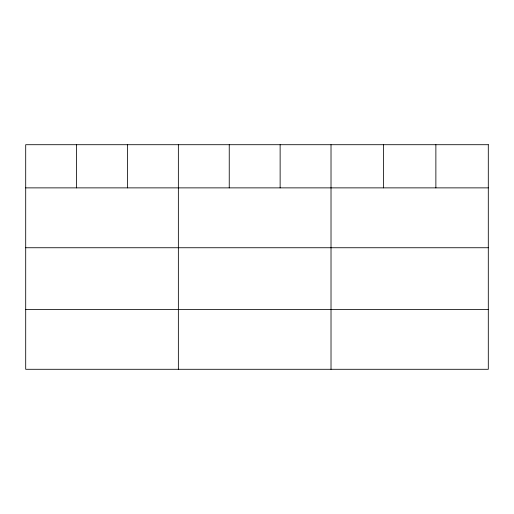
<?xml version="1.0" encoding="UTF-8"?>
<svg xmlns="http://www.w3.org/2000/svg" width="514" height="514" viewBox="0 0 514 514"><rect width="100%" height="100%" fill="white"/><g stroke="black" fill="none" stroke-linecap="round" stroke-linejoin="round"><path stroke-width="0.77" d="M25.7 187.873L488.3 187.873M25.7 247.742L488.3 247.742M25.7 309.428L488.3 309.428M435.872 144.71L435.872 187.873M383.444 144.71L383.444 187.873M331.016 144.71L331.016 369.29M280.13 144.71L280.13 187.873M229.244 144.71L229.244 187.873M178.358 144.71L178.358 369.29M127.472 144.71L127.472 187.873M76.586 144.71L76.586 187.873M488.3 144.71L25.7 144.71L25.7 369.29L488.3 369.29L488.3 144.71"/></g></svg>
